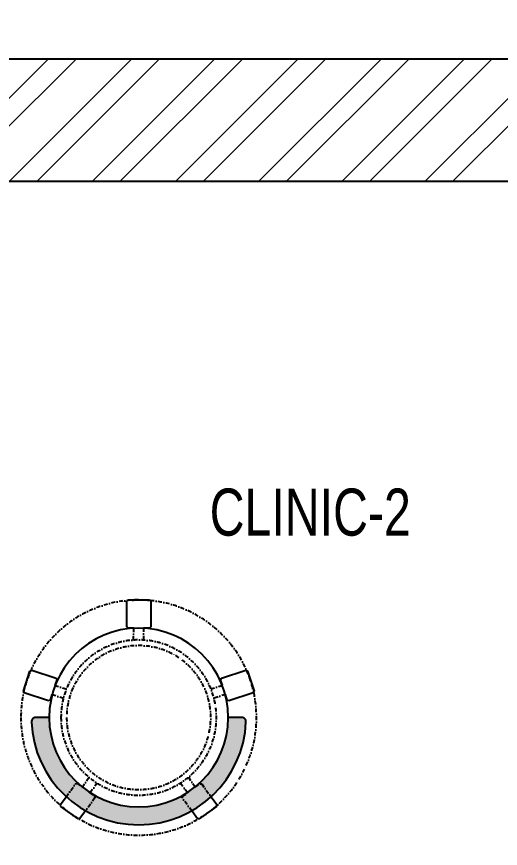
# Model space of a CAD drawing. Header units: feet. Extents: x 9587740 to 9600177, y -6873744 to -6856332.
# Drawn here: x 9591300 to 9592327, y -6861490 to -6859722 of the extents above; entities that cross this region are included whole.
import ezdxf

# ---------------------------------------------------------------- set-up
doc = ezdxf.new("R2010")
doc.units = ezdxf.units.FT
doc.header["$LTSCALE"] = 33
doc.header["$MEASUREMENT"] = 0
doc.linetypes.add('DASHDOT2', pattern=[0.5, 0.25, -0.125, 0, -0.125])
doc.layers.add('A-WALL', color=1, linetype='Continuous')
for name, color, linetype, lineweight in [('HATCH', 9, 'Continuous', 9), ('LENS-FURNITURE', 13, 'Continuous', 9), ('LENS-TEXT', 31, 'Continuous', 5), ('LN-ELEVATION-1', 81, 'Continuous', 25), ('LN-HATCH', 251, 'Continuous', 0), ('PLANO-CARPET', 3, 'Continuous', 18)]:
    doc.layers.add(name, color=color, linetype=linetype, lineweight=lineweight)
doc.styles.add('LK TXT', font='GILC____.TTF', dxfattribs={"height": 100})

# ---------------------------------------------------------------- blocks, each defined once
blk = doc.blocks.new('DR STOOL')
at = {"layer": 'HATCH'}
h = blk.add_hatch(dxfattribs=at)
h.set_pattern_fill('ANSI36', color=250, angle=-90.00000000000001)
h.set_pattern_definition([(315, (-227.8099174643867, 917.3997257252777), (6.173926083235043, -1.683798022700468), [7.9375, -1.587499999999999, 0, -1.587499999999999])])
edge = h.paths.add_edge_path()
edge.add_line((-190.0000000041909, 4.511094e-10), (-218.6899174675346, 4.511094e-10))
edge.add_arc((-218.6899174670689, 9.120000000388245), 9.119999999940092, 177.6119845363388, 269.9999999996136, ccw=False)
edge.add_arc((-1.8626451e-09, 3.565219e-10), 228.000000002257, 2.3880154632688004, 177.6119845367313, ccw=False)
edge.add_arc((218.6899174633436, 9.120000000497384), 9.120000000051716, -90.00000000034493, 2.3880154629299, ccw=False)
edge.add_line((218.6899174633436, 4.511094e-10), (190, 4.511094e-10))
edge.add_arc((-1.8626451e-09, 4.511094e-10), 190.000000001979, -1.27e-14, 180)
at = {"layer": 'LN-ELEVATION-1', "color": 1, "ltscale": 100}
for p, q in [((-128.6221585394814, 215.4841044476634), (-165.2704676063731, 189.0243927398114)), ((-124.7228340068832, 214.8545704018979), (-128.6221585394814, 215.4841044476634)), ((-112.6981821293011, 198.1996966340157), (-124.7228340068832, 214.8545704018979)), ((124.7553772013634, 214.9803744515593), (112.5488144652918, 198.2845540212292)), ((128.7014972954057, 215.5933048763618), (124.7553772013634, 214.9803744515593)), ((128.7014972954057, 215.5933048763618), (124.7553772013634, 214.9803744515593)), ((165.1911288509145, 188.915192311113), (128.7014972954057, 215.5933048763618)), ((165.1911288509145, 188.915192311113), (128.7014972954057, 215.5933048763618)), ((-165.2704676063731, 189.0243927398114), (-165.9069543029182, 185.0820035930228)), ((-165.9069543029182, 185.0820035930228), (-153.8003208162263, 168.3135803133482)), ((153.6734594982117, 168.4294150282658), (165.7973639420234, 185.0121775862135)), ((165.7973639420234, 185.0121775862135), (165.1911288509145, 188.915192311113)), ((165.7973639420234, 185.0121775862135), (165.1911288509145, 188.915192311113)), ((191.3981811110861, -35.27656588272658), (188.0651108901948, -36.96233201187715)), ((243.0100176925771, -52.21682526778022), (191.3981811110861, -35.27656588272658)), ((-242.9550312487409, -52.24013893969095), (-244.7482102331705, -55.75945052818861)), ((-191.2928382232785, -35.45407700946089), (-242.9550312487409, -52.24013893969095)), ((-187.9259491492994, -37.1695928365807), (-191.2928382232785, -35.45407700946089)), ((-184.1424400564283, -48.81403796559607), (-187.9259491492994, -37.1695928365807)), ((188.0651108901948, -36.96233201187715), (184.0504167033359, -49.19388854173303)), ((244.8123673382215, -55.78040257930116), (243.0100176925771, -52.21682526778022)), ((-244.7482102331705, -55.75945052818861), (-230.7800458371639, -98.74904560100549)), ((-173.8639617776498, -80.4479453730819), (-177.8421125086024, -68.2044548037811)), ((177.6922140880488, -68.56540505095472), (173.8739495249465, -80.1985000452405)), ((230.715890809428, -98.7280946081737), (244.8123673382215, -55.78040257930116)), ((-227.2218665438704, -100.5620286722478), (-175.5596735184081, -83.7759667420105)), ((-175.5596735184081, -83.7759667420105), (-173.8639617776498, -80.4479453730819)), ((173.8739495249465, -80.1985000452405), (175.5794035866856, -83.5704969359358)), ((175.5794035866856, -83.5704969359358), (227.1912401677109, -100.5107563209894)), ((-230.7800458371639, -98.74904560100549), (-227.2218665438704, -100.5620286722478)), ((227.1912401677109, -100.5107563209894), (230.715890809428, -98.7280946081737)), ((-22.72193054761737, -190.2142363802995), (-25.39390889601782, -192.886214728569)), ((-25.39390889601782, -192.886214728569), (-25.39390889601782, -247.2070584567482)), ((-10.47823652112856, -190.2142363802995), (-22.72193054761737, -190.2142363802995)), ((22.78362171910703, -190.2142363802995), (9.910054048988968, -190.2142363802995)), ((25.42475448176265, -192.8553691428751), (22.78362171910703, -190.2142363802995)), ((25.42475448176265, -247.1762128710543), (25.42475448176265, -192.8553691428751)), ((-25.39390889601782, -247.2070584567482), (-22.60096735274419, -250)), ((22.60096735274419, -250), (25.42475448176265, -247.1762128710543)), ((-22.60096735274419, -250), (22.60096735274419, -250))]:
    blk.add_line(p, q, dxfattribs=at)
at = {"layer": 'LN-ELEVATION-1', "linetype": 'DASHDOT2'}
for p, q in [((-92.92521573789418, 170.8129362839827), (-112.6981821293011, 198.1996966340157)), ((112.5488144652918, 198.2845540212292), (92.69529851106927, 171.1294289919315)), ((-153.8003208162263, 168.3135803133482), (-134.1093360339291, 141.0403694751003)), ((-103.4542870586738, 159.9154408004979), (-93.52748446213081, 167.0824927485227)), ((-88.15393704269081, 139.4771787207864), (-103.4542870586738, 159.9154408004979)), ((-93.52748446213081, 167.0824927485227), (-92.92521573789418, 170.8129362839827)), ((103.6608748426661, 159.8406005539291), (88.19885099539533, 139.4487815762331)), ((92.69529851106927, 171.1294289919315), (93.26858203159645, 167.4385604566923)), ((93.26858203159645, 167.4385604566923), (103.6608748426661, 159.8406005539291)), ((133.7372852512635, 141.1612321265929), (153.6734594982117, 168.4294150282658)), ((-130.4219571123831, 140.4450534014686), (-119.9844727469608, 147.9808124662595)), ((-119.9844727469608, 147.9808124662595), (-105.3687285655178, 126.9741353208374)), ((105.4096150295809, 126.94019481352), (120.1194891873747, 147.8074627162714)), ((120.1194891873747, 147.8074627162714), (130.0033113472163, 140.5812532722048)), ((-134.1093360339291, 141.0403694751003), (-130.4219571123831, 140.4450534014686)), ((130.0033113472163, 140.5812532722048), (133.7372852512635, 141.1612321265929)), ((-159.954806596972, -40.49024384317454), (-184.1424400564283, -48.81403796559607)), ((184.0504167033359, -49.19388854173303), (159.8786162491887, -40.79004861696012)), ((-177.8421125086024, -68.2044548037811), (-153.4148110738024, -60.73628028803068)), ((153.3006618716754, -61.02382378749462), (177.6922140880488, -68.56540505095472)), ((-10.92024635523557, -164.6382343793375), (-10.47823652112856, -190.2142363802995)), ((9.910054048988968, -190.2142363802995), (10.35584833659231, -164.674698740353))]:
    blk.add_line(p, q, dxfattribs=at)
at = {"layer": 'LN-ELEVATION-1', "color": 1, "ltscale": 100}
blk.add_lwpolyline([(-190.0000000023283, 0), (-218.6899174656719, 0, -0.4264743413925903), (-227.8019973598421, 9.5, -0.959166304662544), (227.8019973593764, 9.5, -0.4264743413925903), (218.6899174647406, 0), (190.0000000013969, 0)], format="xyb", dxfattribs=at)
at = {"layer": 'LN-ELEVATION-1', "linetype": 'DASHDOT2'}
for radius in [250, 165, 153]:
    blk.add_circle((0, 0), radius, dxfattribs=at)
at = {"layer": 'LN-ELEVATION-1', "color": 1, "ltscale": 100}
blk.add_circle((0, 0), 190, dxfattribs=at)
blk = doc.blocks.new('A$Ced7cbed3')
at = {"layer": 'LN-HATCH'}
h = blk.add_hatch(dxfattribs=at)
h.set_pattern_fill('ANSI32', color=256, scale=333, angle=180)
h.set_pattern_definition([(225, (-11393600.73691193, 5501111.134951948), (88.29995930067012, -88.29995930067015), []), (225, (-11393659.60355136, 5501111.134951948), (88.29995930067012, -88.29995930067015), [])])
h.paths.add_polyline_path([(-5787.258222702891, 3087.62693564035), (-6047.258222702891, 3087.62693564035), (-6047.258222702891, -2154.373065313325), (-5787.258222702891, -2154.373065313325)])
h.paths.add_polyline_path([(5129.741777297109, 9545.626935628243), (5034.875111887231, 9545.626935655251), (5034.875111890957, 9555.626934686676), (4969.741777297109, 9555.626934686676), (4969.741777297109, 8885.626934686674), (3586.74177729711, 8885.626934686674), (3586.74177729711, 9525.626934686676), (3326.741777297109, 9525.626934686676), (3326.741777297109, 8885.626934686674), (-6047.258222702891, 8885.626934686674), (-6047.258222702891, 3367.626934686676), (-5787.258222702891, 3367.626934686676), (-5787.258222702891, 8625.626935640352), (5129.741777280345, 8625.626935640352), (5129.741777312011, 8745.171378412286)])
h.paths.add_polyline_path([(3107.74177729711, 6397.626935640349), (4579.741777297109, 6397.626935640349), (4579.741777297109, 6657.626934686675), (2847.741777297109, 6657.626934686675), (2847.741777297109, 3367.626934686676), (3107.74177729711, 3367.626934686676)], flags=17)
h.paths.add_polyline_path([(6389.74177729711, 12365.62693564035), (5729.741775389761, 12365.62693564035), (5729.741775389761, 12105.62693468667), (6129.741777297109, 12105.62693468667), (6129.741777297109, 6657.626934686675), (5819.741775389761, 6657.626934686675), (5819.741775389761, 6397.626935640349), (6129.741777297109, 6397.626935640349), (6129.741777297109, 3367.626934686676), (3107.74177729711, 3367.626934686676), (3107.74177729711, 3087.62693564035), (6389.74177729711, 3087.62693564035)])
h.paths.add_polyline_path([(3586.74177729711, 12105.62693468667), (5129.741777297109, 12105.62693468667), (5129.741777297109, 12365.62693564035), (3326.741777297109, 12365.62693564035), (3326.741777297109, 11505.62693564035), (3586.74177729711, 11505.62693564035)], flags=17)
h.paths.add_polyline_path([(3586.74177729711, 10905.62693564035), (3326.741777297109, 10905.62693564035), (3326.741777297109, 10125.62693564035), (3586.74177729711, 10125.62693564035), (3586.74177729711, 10425.62693468667), (4969.741777297109, 10425.62693468667), (4969.741777297109, 10295.62693564035), (5129.741777297109, 10295.62693564035), (5129.741777297109, 11355.62693467457), (5034.875111887231, 11355.62693470157), (5034.875111890957, 11365.62693564035), (4969.741777297109, 11365.62693564035), (4969.741777297109, 10555.62693468667), (3586.74177729711, 10555.62693468667)], flags=17)
at = {"layer": 'A-WALL'}
for p, q in [((3326.741777297109, 8885.626934686674), (-6047.258222702891, 8885.626934686674)), ((5129.741777297109, 8625.626935640352), (-5787.258222702891, 8625.626935640352))]:
    blk.add_line(p, q, dxfattribs=at)

msp = doc.modelspace()

# ---------------------------------------------------------------- block references
at = {"layer": 'LENS-FURNITURE', "xscale": -1, "rotation": 180}
msp.add_blockref('DR STOOL', (9591558.911229167, -6861211.893061551), dxfattribs=at)
at = {"layer": 'PLANO-CARPET', "color": 2}
msp.add_blockref('A$Ced7cbed3', (9593787.030005774, -6868697.74590881), dxfattribs=at)

# ---------------------------------------------------------------- texts
at = {"layer": 'LENS-TEXT', "color": 0, "linetype": 'Continuous', "ltscale": 3, "insert": (9591923.157682016, -6860775.932578632), "char_height": 100, "attachment_point": 5, "style": 'LK TXT'}
msp.add_mtext_dynamic_manual_height_columns('CLINIC-2', width=730.5073781448633, gutter_width=0.9999999999999992, heights=[0], dxfattribs=at)

doc.saveas('drawing.dxf')
